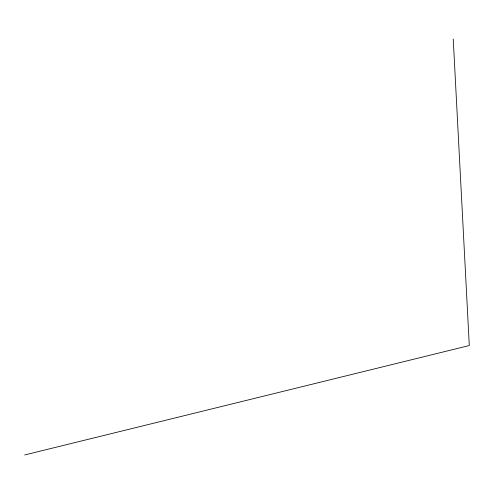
<?xml version="1.0" encoding="UTF-8"?>
<svg xmlns="http://www.w3.org/2000/svg" width="494" height="494" viewBox="0 0 494 494"><rect width="100%" height="100%" fill="white"/><g stroke="black" fill="none" stroke-linecap="round" stroke-linejoin="round"><path stroke-width="0.74" d="M24.7 454.949L469.3 345.541L453.239 39.051"/></g></svg>
